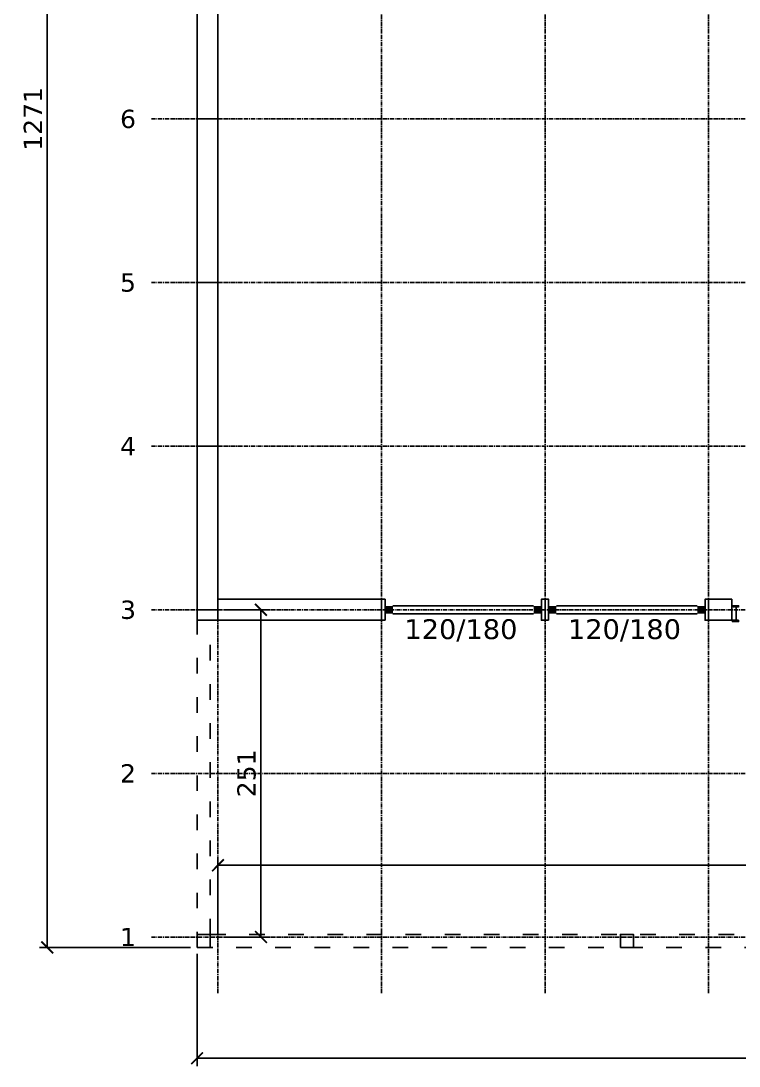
# Model space of a CAD drawing. Header units: centimetres. Extents: x -135 to 5324, y -1304 to 1609.
# Drawn here: x -135 to 416, y -91 to 711 of the extents above; entities that cross this region are included whole.
import ezdxf
from ezdxf.enums import TextEntityAlignment as Align

# ---------------------------------------------------------------- set-up
doc = ezdxf.new("R2010")
doc.units = ezdxf.units.CM
doc.linetypes.add('CENTER', pattern=[5.08, 3.175, -0.635, 0.635, -0.635])
doc.linetypes.add('VERANDA_KESIK', pattern=[30, 12, -18])
for name, color, linetype in [('AKS', 4, 'CENTER'), ('AKS_YAZI', 4, 'Continuous'), ('DIS_DUVAR_160', 30, 'Continuous'), ('IC_KAPILAR', 7, 'Continuous'), ('KOSE_PROFIL_160', 8, 'Continuous'), ('OLCULER', 7, 'Continuous'), ('PENCERE', 10, 'Continuous'), ('VERANDA_DIKME', 1, 'Continuous'), ('VERANDA_PROFIL_100', 1, 'VERANDA_KESIK')]:
    doc.layers.add(name, color=color, linetype=linetype)
doc.styles.add('PORTMAN', font='DejaVuSans.ttf')
doc.styles.get("Standard").update_dxf_attribs({"font": 'DejaVuSans.ttf'})
doc.dimstyles.new('PORTMAN', dxfattribs={"dimtxt": 14, "dimasz": 9, "dimexe": 6, "dimexo": 5, "dimgap": 4, "dimtad": 1, "dimtxsty": 'PORTMAN', "dimblk": 'ARCHTICK', "dimcen": 2.5, "dimazin": 3, "dimtfac": 0.5, "dimtmove": 2, "dimatfit": 3})

# ---------------------------------------------------------------- blocks, each defined once
blk = doc.blocks.new('BOM_D09_1255p0_DIS_DOLU')
blk.add_lwpolyline([(0, 0), (16, 0), (16, 125.5), (0, 125.5)], close=True)
blk = doc.blocks.new('kaynak-pencere-120180')
at = {"layer": 'PENCERE', "color": 1}
for p, q in [((53839.87, 6703.82), (53839.87, 6713.82)), ((53845.87, 6711.82), (53953.87, 6711.82)), ((53959.87, 6703.82), (53959.87, 6713.82)), ((53845.87, 6705.82), (53953.87, 6705.82))]:
    blk.add_line(p, q, dxfattribs=at)
for points in [[(53839.87, 6705.82), (53845.87, 6705.82), (53839.87, 6711.82), (53845.87, 6711.82)], [(53959.87, 6705.82), (53953.87, 6705.82), (53959.87, 6711.82), (53953.87, 6711.82)]]:
    blk.add_solid(points, dxfattribs=at)
at = {"layer": 'PENCERE', "color": 0, "lineweight": 25}
blk.add_text('120/180', height=15.217, dxfattribs=at).set_placement((53854.7, 6686.34))
blk = doc.blocks.new('BOM_P02_PENCERE_1200x1800')
at = {"layer": 'PENCERE'}
blk.add_blockref('kaynak-pencere-120180', (0, 0), dxfattribs=at)
blk = doc.blocks.new('BOM_D10_1255p0_DIS_P02')
for points in [[(0, 122.75), (16, 122.75), (16, 125.5), (0, 125.5)], [(0, 0), (16, 0), (16, 2.75), (0, 2.75)]]:
    blk.add_lwpolyline(points, close=True)
at = {"layer": 'PENCERE', "rotation": 270}
blk.add_blockref('BOM_P02_PENCERE_1200x1800', (-6700.823, 53962.624), dxfattribs=at)
blk = doc.blocks.new('kaynak-dis-kapi')
at = {"color": 133, "linetype": 'Continuous', "lineweight": 25, "true_color": 0x6ec1dd}
for p, q in [((54287.99, 7079.63), (54287.42, 7078.5)), ((54287.7, 7079.35), (54287.42, 7079.35)), ((54287.42, 7078.79), (54287.7, 7079.35)), ((54287.99, 7079.63), (54287.7, 7079.35)), ((54287.7, 7079.35), (54287.99, 7079.35)), ((54287.7, 7078.5), (54287.99, 7079.35)), ((54288.27, 7079.63), (54287.99, 7079.35)), ((54287.99, 7079.35), (54288.55, 7078.5)), ((54288.55, 7078.5), (54288.27, 7079.63)), ((54288.27, 7079.63), (54288.55, 7079.63)), ((54288.55, 7079.63), (54288.55, 7079.35)), ((54288.55, 7079.63), (54288.83, 7078.79)), ((54289.39, 7079.35), (54288.55, 7079.35)), ((54288.55, 7078.79), (54288.55, 7078.5)), ((54288.55, 7078.79), (54288.83, 7078.79)), ((54288.83, 7078.79), (54289.11, 7079.35)), ((54288.83, 7078.5), (54288.83, 7078.79)), ((54289.68, 7079.63), (54289.11, 7078.5)), ((54289.39, 7079.35), (54289.11, 7079.35)), ((54289.39, 7079.63), (54289.39, 7079.35)), ((54289.39, 7079.35), (54289.68, 7079.35)), ((54289.39, 7078.5), (54289.68, 7079.35)), ((54290.24, 7078.5), (54289.68, 7079.63)), ((54289.68, 7079.63), (54289.68, 7079.35)), ((54289.68, 7079.63), (54289.96, 7079.63)), ((54289.68, 7079.35), (54289.96, 7078.5)), ((54290.24, 7079.63), (54289.96, 7079.35)), ((54289.96, 7079.63), (54290.24, 7078.79)), ((54290.8, 7079.35), (54289.96, 7079.35)), ((54290.24, 7078.79), (54289.96, 7078.5)), ((54290.24, 7078.79), (54290.8, 7079.35)), ((54290.24, 7078.5), (54290.24, 7078.79)), ((54290.24, 7078.79), (54290.24, 7078.79)), ((54291.09, 7079.63), (54290.52, 7078.5)), ((54290.52, 7068.64), (54290.52, 7078.5)), ((54291.09, 7079.63), (54290.8, 7079.35)), ((54290.8, 7079.35), (54290.8, 7079.35)), ((54290.8, 7079.35), (54291.09, 7079.35)), ((54290.8, 7078.5), (54291.09, 7079.35)), ((54291.65, 7078.5), (54291.09, 7079.63)), ((54291.09, 7079.63), (54291.09, 7079.35)), ((54291.09, 7079.63), (54291.37, 7079.63)), ((54291.09, 7079.35), (54291.37, 7078.5)), ((54291.37, 7079.63), (54291.93, 7078.79)), ((54291.65, 7079.63), (54291.65, 7079.35)), ((54292.5, 7079.35), (54291.65, 7079.35)), ((54291.65, 7078.79), (54291.65, 7078.5)), ((54291.65, 7078.79), (54291.93, 7078.79)), ((54291.93, 7078.79), (54292.21, 7079.35)), ((54291.93, 7078.5), (54291.93, 7078.79)), ((54292.5, 7079.35), (54292.21, 7079.35)), ((54292.5, 7079.07), (54292.21, 7078.5)), ((54292.21, 7078.5), (54292.5, 7078.79)), ((54287.42, 7068.64), (54292.5, 7068.64)), ((54287.7, 7068.64), (54287.42, 7067.79)), ((54287.42, 7068.35), (54287.7, 7068.64)), ((54287.42, 7067.79), (54287.7, 7067.79)), ((54287.42, 7067.79), (54287.42, 7067.79)), ((54287.42, 7067.79), (54287.7, 7067.79)), ((54287.7, 7067.79), (54287.99, 7068.64)), ((54287.7, 7067.79), (54287.7, 7068.07)), ((54288.55, 7068.07), (54287.7, 7068.07)), ((54287.7, 7067.79), (54287.7, 7067.51)), ((54287.7, 7067.79), (54287.7, 7067.51)), ((54287.99, 7068.64), (54288.55, 7068.07)), ((54288.55, 7068.64), (54288.83, 7068.35)), ((54288.55, 7068.35), (54288.55, 7068.07)), ((54288.55, 7068.35), (54288.83, 7068.35)), ((54288.83, 7067.79), (54288.55, 7068.07)), ((54288.83, 7067.79), (54288.55, 7067.51)), ((54288.83, 7068.07), (54289.11, 7068.64)), ((54288.83, 7067.79), (54288.83, 7068.07)), ((54288.83, 7067.79), (54289.11, 7067.79)), ((54288.83, 7067.79), (54288.83, 7067.51)), ((54288.83, 7067.79), (54289.11, 7067.79)), ((54289.11, 7067.79), (54289.68, 7068.64)), ((54289.39, 7067.79), (54289.11, 7068.07)), ((54290.24, 7068.07), (54289.11, 7068.07)), ((54289.11, 7067.79), (54289.11, 7067.51)), ((54289.39, 7067.79), (54289.39, 7067.51)), ((54289.68, 7068.64), (54289.96, 7068.07)), ((54290.24, 7067.79), (54289.96, 7068.64)), ((54290.24, 7068.35), (54289.96, 7068.07)), ((54290.24, 7068.07), (54290.52, 7068.64)), ((54290.24, 7068.64), (54290.24, 7068.35)), ((54290.24, 7068.35), (54290.24, 7068.35)), ((54290.24, 7067.79), (54290.24, 7068.07)), ((54290.52, 7067.79), (54290.24, 7068.07)), ((54290.24, 7067.79), (54290.24, 7067.51)), ((54290.24, 7067.79), (54290.24, 7067.51)), ((54290.8, 7068.64), (54290.52, 7067.79)), ((54290.52, 7067.51), (54290.52, 7067.79)), ((54290.52, 7067.79), (54290.8, 7067.79)), ((54290.52, 7067.79), (54290.52, 7067.51)), ((54290.52, 7067.79), (54290.8, 7067.79)), ((54290.8, 7067.79), (54291.09, 7068.64)), ((54290.8, 7067.79), (54290.8, 7068.07)), ((54291.65, 7068.07), (54290.8, 7068.07)), ((54290.8, 7067.79), (54290.8, 7067.51)), ((54290.8, 7067.79), (54290.8, 7067.51)), ((54291.09, 7068.64), (54291.65, 7068.07)), ((54291.65, 7068.64), (54291.93, 7068.35)), ((54291.65, 7068.35), (54291.65, 7068.07)), ((54291.65, 7068.35), (54291.93, 7068.35)), ((54291.65, 7067.79), (54291.65, 7068.07)), ((54291.65, 7067.79), (54291.65, 7067.51)), ((54291.93, 7068.07), (54292.21, 7068.64)), ((54291.93, 7067.79), (54291.93, 7068.07)), ((54291.93, 7067.79), (54292.5, 7067.79)), ((54291.93, 7067.79), (54292.21, 7067.79)), ((54291.93, 7067.79), (54291.93, 7067.51)), ((54291.93, 7067.79), (54292.21, 7067.79)), ((54292.5, 7067.79), (54292.21, 7068.07)), ((54292.5, 7068.07), (54292.21, 7068.07)), ((54292.21, 7067.79), (54292.5, 7068.07)), ((54292.5, 7067.79), (54292.21, 7067.51)), ((54292.21, 7067.79), (54292.21, 7067.51))]:
    blk.add_line(p, q, dxfattribs=at)
for points in [[(54287.42, 7078.5), (54287.42, 7079.63), (54292.5, 7079.63), (54292.5, 7078.5)], [(54292.5, 7068.64), (54292.5, 7067.51), (54287.42, 7067.51), (54287.42, 7068.64)], [(54287.42, 7067.51), (54287.42, 7067.79), (54288.83, 7067.79), (54290.24, 7067.79), (54291.65, 7067.79)], [(54288.83, 7067.51), (54288.83, 7067.79), (54288.27, 7068.64)], [(54289.39, 7068.64), (54288.83, 7067.79), (54288.83, 7067.51)], [(54291.93, 7067.51), (54291.93, 7067.79), (54291.37, 7068.64)], [(54292.5, 7068.64), (54291.93, 7067.79), (54291.93, 7067.51)]]:
    blk.add_lwpolyline(points, dxfattribs=at)
blk = doc.blocks.new('BOM_K03_DIS_KAPI_ACIKLIK900')
at = {"layer": 'IC_KAPILAR', "xscale": 0.9278350515463918}
blk.add_blockref('kaynak-dis-kapi', (0, 0), dxfattribs=at)
blk = doc.blocks.new('BOM_D11_1255p0_DIS_K02')
blk.add_lwpolyline([(0, 0), (17.75, 0), (17.75, 16), (0, 16)], close=True)
at = {"layer": 'IC_KAPILAR'}
blk.add_blockref('BOM_K03_DIS_KAPI_ACIKLIK900', (-50351.49, -7068.57), dxfattribs=at)
blk = doc.blocks.new('BOM_B06_DIS_KOSE_160x80')
blk.add_lwpolyline([(0, 0), (16, 0), (16, 8), (0, 8)], close=True)
blk = doc.blocks.new('BOM_B04_VERANDA_DIKME_100x100')
blk.add_lwpolyline([(0, 0), (10, 0), (10, 10), (0, 10)], close=True)
blk = doc.blocks.new('BOM_V05_VERANDA_ON_11615p0')
at = {"lineweight": 25}
for p, q in [((10, 10), (1151.5, 10)), ((0, 0), (1161.5, 0))]:
    blk.add_line(p, q, dxfattribs=at)
blk = doc.blocks.new('BOM_V06_VERANDA_YAN_2510p0')
at = {"lineweight": 25}
for p, q in [((0, 0), (0, 251)), ((10, 10), (10, 241))]:
    blk.add_line(p, q, dxfattribs=at)
blk = doc.blocks.new('_ARCHTICK')
at = {"color": 0, "linetype": 'BYBLOCK', "const_width": 0.15}
blk.add_lwpolyline([(-0.5, -0.5), (0.5, 0.5)], dxfattribs=at)

msp = doc.modelspace()

# ---------------------------------------------------------------- linework, layer by layer
at = {"layer": 'AKS'}
for p, q in [((16, -35), (16, 1312)), ((141.5, -35), (141.5, 1312)), ((267, -35), (267, 1312)), ((392.5, -35), (392.5, 1312)), ((-35, 635.5), (1196.5, 635.5)), ((-35, 510), (1196.5, 510)), ((-35, 384.5), (1196.5, 384.5)), ((-35, 259), (1196.5, 259)), ((-35, 133.5), (1196.5, 133.5)), ((-35, 8), (1196.5, 8))]:
    msp.add_line(p, q, dxfattribs=at)

# ---------------------------------------------------------------- block references
at = {"layer": 'DIS_DUVAR_160'}
for name, p in [('BOM_D09_1255p0_DIS_DOLU', (0, 635.5)), ('BOM_D09_1255p0_DIS_DOLU', (0, 510)), ('BOM_D09_1255p0_DIS_DOLU', (0, 384.5)), ('BOM_D09_1255p0_DIS_DOLU', (0, 259)), ('BOM_D11_1255p0_DIS_K02', (392.5, 251))]:
    msp.add_blockref(name, p, dxfattribs=at)
for name, p, rotation in [('BOM_D09_1255p0_DIS_DOLU', (16, 267), 270), ('BOM_D10_1255p0_DIS_P02', (267, 251), 90), ('BOM_D10_1255p0_DIS_P02', (392.5, 251), 90)]:
    msp.add_blockref(name, p, dxfattribs=dict(at, rotation=rotation))
at = {"layer": 'KOSE_PROFIL_160'}
msp.add_blockref('BOM_B06_DIS_KOSE_160x80', (0, 251), dxfattribs=at)
at = {"layer": 'VERANDA_DIKME'}
for p in [(0, 0), (324.75, 0)]:
    msp.add_blockref('BOM_B04_VERANDA_DIKME_100x100', p, dxfattribs=at)
at = {"layer": 'VERANDA_PROFIL_100'}
for name in ['BOM_V06_VERANDA_YAN_2510p0', 'BOM_V05_VERANDA_ON_11615p0']:
    msp.add_blockref(name, (0, 0), dxfattribs=at)

# ---------------------------------------------------------------- texts
at = {"layer": 'AKS_YAZI', "style": 'PORTMAN'}
for s, p in [('6', (-53, 635.5)), ('5', (-53, 510)), ('4', (-53, 384.5)), ('3', (-53, 259)), ('2', (-53, 133.5)), ('1', (-53, 8))]:
    msp.add_text(s, height=14, dxfattribs=at).set_placement(p, align=Align.MIDDLE_CENTER)

# ---------------------------------------------------------------- dimensions: what is measured, and where the dimension line sits
at = {"layer": 'OLCULER'}
for base, p1, p2 in [((-115, 0), (0, 0), (0, 1271)), ((49, 8), (16, 8), (16, 259))]:
    msp.add_linear_dim(base=base, p1=p1, p2=p2, angle=90, dimstyle='PORTMAN', override={"dimtxt": 14, "dimasz": 9, "dimexe": 6, "dimexo": 5, "dimdec": 2, "dimzin": 8, "dimdsep": 44}, dxfattribs=at).render()
for base, p1, p2 in [((16, 63), (16, 8), (1145.5, 8)), ((0, -85), (0, 0), (1161.5, 0))]:
    msp.add_linear_dim(base=base, p1=p1, p2=p2, dimstyle='PORTMAN', override={"dimtxt": 14, "dimasz": 9, "dimexe": 6, "dimexo": 5, "dimdec": 2, "dimzin": 8, "dimdsep": 44}, dxfattribs=at).render()

doc.saveas('drawing.dxf')
